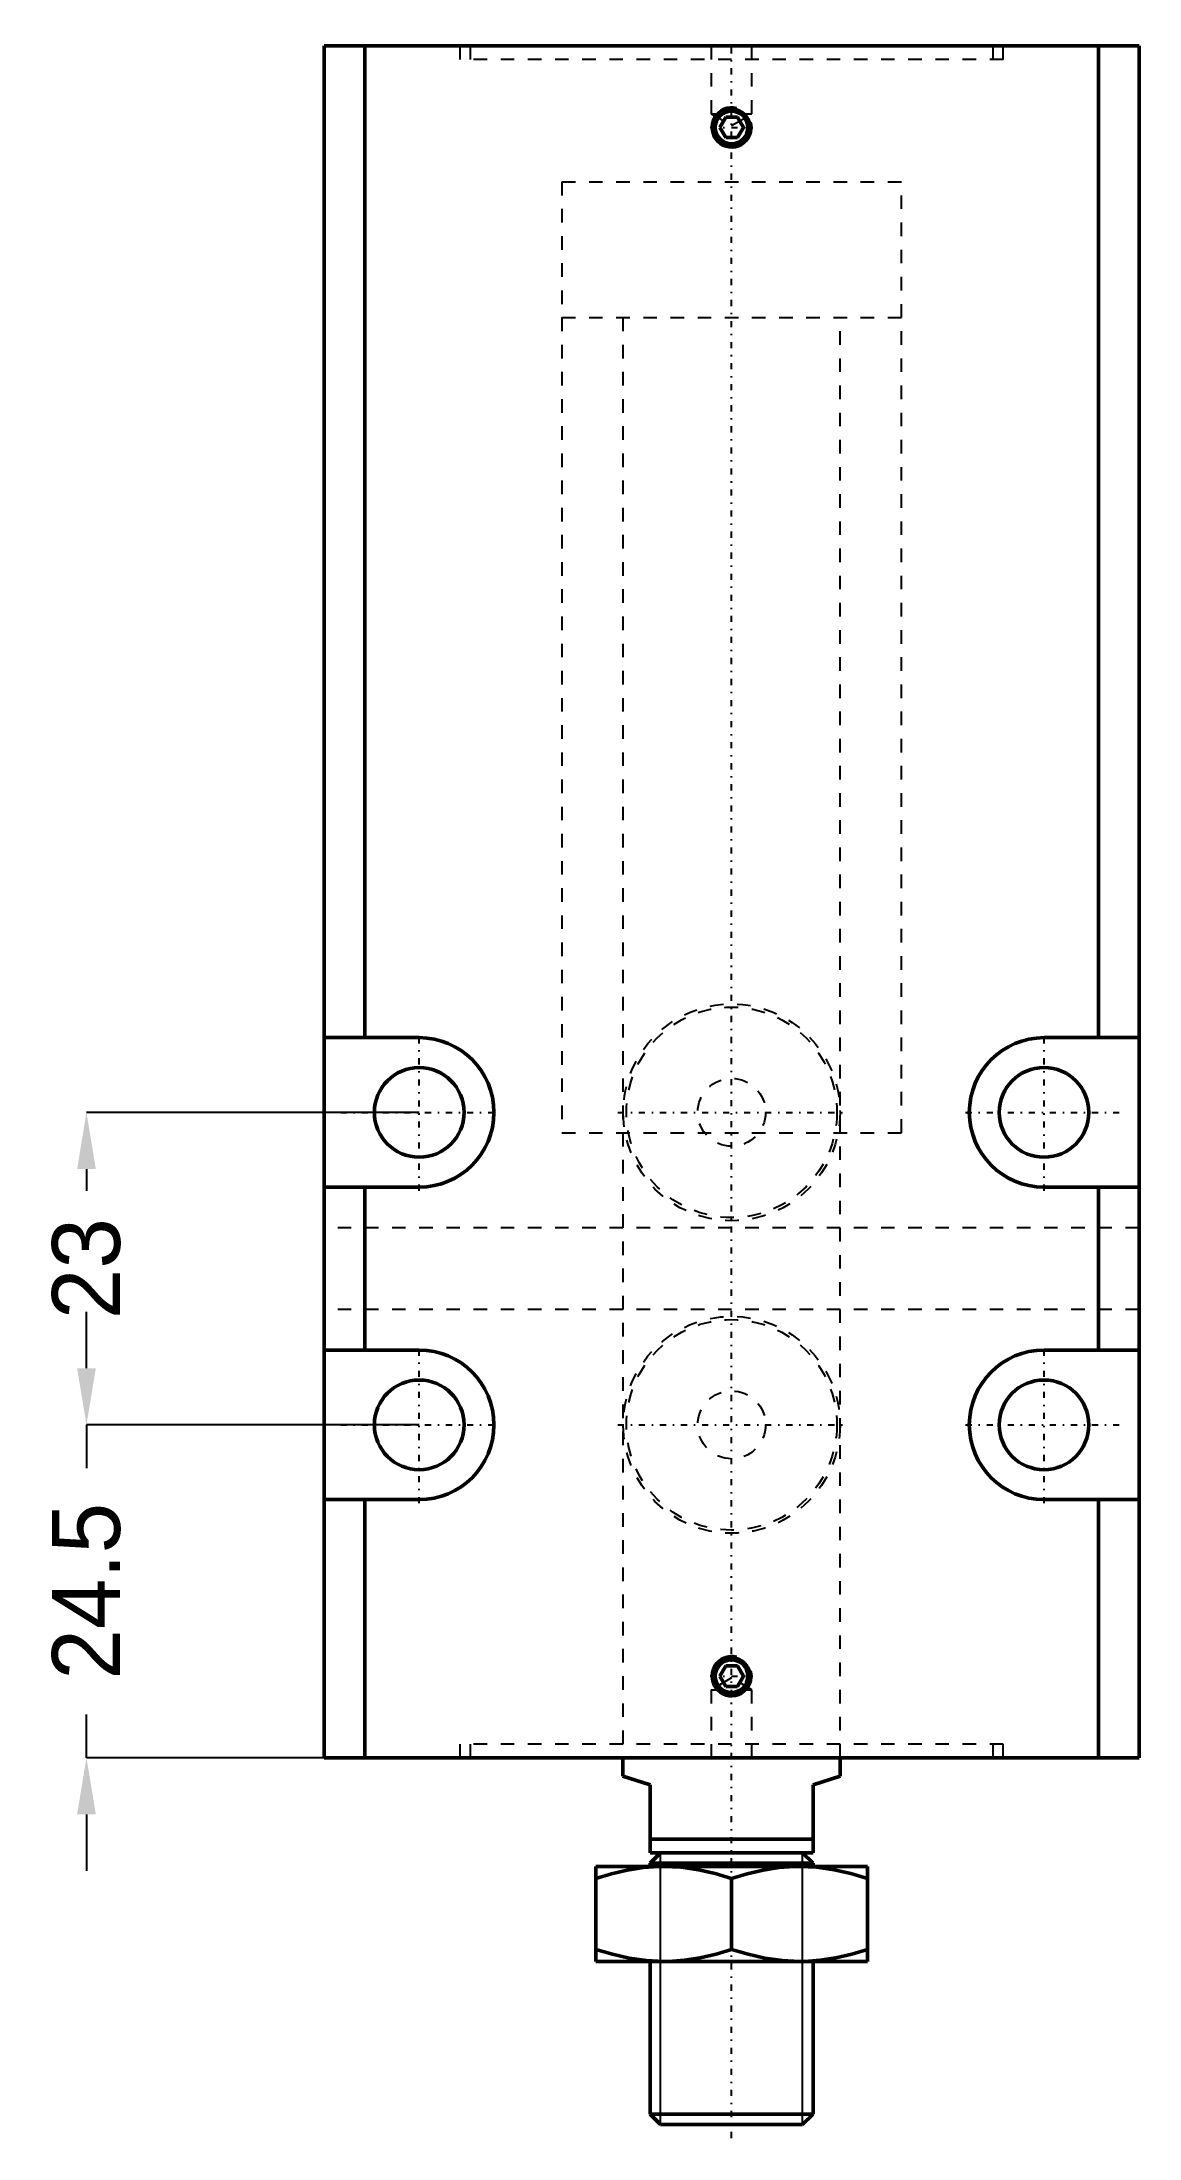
# Model space of a CAD drawing. Header units: millimetres. Extents: x -51 to 30, y -28 to 126.
import ezdxf

# ---------------------------------------------------------------- set-up
doc = ezdxf.new("R2010")
doc.units = ezdxf.units.MM
doc.linetypes.add('Center', pattern=[1.5, 0.45, -0.5, 0.05, -0.5])
doc.linetypes.add('Dashed', pattern=[2, 1, -1])
for name, color, linetype, lineweight in [('2d ConnectionPoints', 7, 'Continuous', 50), ('AM_0', 7, 'Continuous', 50), ('AM_5', 3, 'Continuous', 25), ('AM_7', 7, 'Center', 25), ('AM_9', 6, 'Dashed', 25)]:
    doc.layers.add(name, color=color, linetype=linetype, lineweight=lineweight)
doc.dimstyles.new('ISO-25', dxfattribs={"dimtxt": 2.5, "dimasz": 2.5, "dimexe": 1.25, "dimexo": 0.625, "dimtad": 1, "dimtxsty": 'Standard', "dimcen": 2.5, "dimadec": 0, "dimazin": 0, "dimtfac": 1, "dimtmove": 0, "dimatfit": 3, "dimfxl": 0, "dimarcsym": 0})

# ---------------------------------------------------------------- blocks, each defined once
blk = doc.blocks.new('1_JECX_MF_EXLA_25_60_0_rod__0_in_JECX_MF_160_EXLA_25_60_0__4')
at = {"layer": 'AM_0'}
for p, q in [((-8, 0), (-8, -1.35)), ((8, -1.35), (8, 0)), ((-6, -2), (-8, -1.35)), ((8, -1.35), (6, -2)), ((-6, -7), (-6, -2)), ((6, -2), (6, -7)), ((-6, -6), (6, -6)), ((-5.23, -7), (-6, -7.77)), ((-6, -7), (6, -7)), ((6, -7.77), (5.23, -7)), ((10, -8), (-10, -8)), ((-10, -15), (-10, -8)), ((-6, -7.77), (6, -7.77)), ((-6, -7.77), (-6, -8)), ((0, -14.11), (0, -8.89)), ((6, -8), (6, -7.77)), ((10, -8), (10, -15)), ((10, -15), (-10, -15)), ((-6, -15), (-6, -26.23)), ((6, -26.23), (6, -15)), ((-6, -26.23), (-5.23, -27)), ((-6, -26.23), (6, -26.23)), ((-5.23, -27), (5.23, -27)), ((5.23, -27), (6, -26.23))]:
    blk.add_line(p, q, dxfattribs=at)
for points in [[(-5, -8), (-5.36, -8), (-6.52, -8.09), (-7.68, -8.27), (-8.85, -8.54), (-10, -8.89)], [(0, -8.89), (-1.22, -8.53), (-2.45, -8.25), (-3.72, -8.06), (-5, -8)], [(5, -8), (4.64, -8), (3.48, -8.09), (2.32, -8.27), (1.15, -8.54), (0, -8.89)], [(10, -8.89), (8.78, -8.53), (7.55, -8.25), (6.28, -8.06), (5, -8)], [(-10, -14.11), (-8.78, -14.47), (-7.55, -14.75), (-6.28, -14.94), (-5, -15)], [(-5, -15), (-4.64, -15), (-3.48, -14.91), (-2.32, -14.73), (-1.15, -14.46), (0, -14.11)], [(0, -14.11), (1.22, -14.47), (2.45, -14.75), (3.72, -14.94), (5, -15)], [(5, -15), (5.36, -15), (6.52, -14.91), (7.68, -14.73), (8.85, -14.46), (10, -14.11)]]:
    blk.add_lwpolyline(points, dxfattribs=at)
at = {"layer": 'AM_5'}
for p, q in [((-5.23, -27), (-5.23, -7)), ((5.23, -27), (5.23, -7))]:
    blk.add_line(p, q, dxfattribs=at)
at = {"layer": 'AM_7'}
blk.add_line((0, -28), (0, 126.29), dxfattribs=at)
at = {"layer": 'AM_9'}
for p, q in [((-12.5, 116), (12.5, 116)), ((-12.5, 116), (-12.5, 106)), ((12.5, 106), (12.5, 116)), ((-12.5, 106), (12.5, 106)), ((-8, 106), (-8, 0)), ((8, 0), (8, 106))]:
    blk.add_line(p, q, dxfattribs=at)
blk = doc.blocks.new('2_JECX_MF_EXLA_25_60_0_body__0_in_JECX_MF_160_EXLA_25_60_0__4')
at = {"layer": 'AM_0'}
for p, q in [((30, 126), (-30, 126)), ((-30, 126), (-30, 0)), ((-27, 126), (-27, 53)), ((27, 126), (27, 53)), ((30, 126), (30, 0)), ((-0.43, 120.75), (-0.87, 120)), ((0.43, 120.75), (-0.43, 120.75)), ((0.87, 120), (0.43, 120.75)), ((-0.87, 120), (-0.43, 119.25)), ((-0.43, 119.25), (0.43, 119.25)), ((0.43, 119.25), (0.87, 120)), ((-23, 53), (-30, 53)), ((30, 53), (23, 53)), ((-30, 42), (-23, 42)), ((-27, 42), (-27, 30)), ((23, 42), (30, 42)), ((27, 42), (27, 30)), ((-23, 30), (-30, 30)), ((30, 30), (23, 30)), ((-30, 19), (-23, 19)), ((-27, 19), (-27, 0)), ((23, 19), (30, 19)), ((27, 19), (27, 0)), ((-0.43, 6.75), (-0.87, 6)), ((0.43, 6.75), (-0.43, 6.75)), ((0.87, 6), (0.43, 6.75)), ((-0.87, 6), (-0.43, 5.25)), ((-0.43, 5.25), (0.43, 5.25)), ((0.43, 5.25), (0.87, 6)), ((30, 0), (-30, 0))]:
    blk.add_line(p, q, dxfattribs=at)
for centre, radius in [((0, 120), 1.35), ((0, 120), 1.2), ((-23, 47.5), 3.3), ((23, 47.5), 3.3), ((-23, 24.5), 3.3), ((23, 24.5), 3.3), ((0, 6), 1.35), ((0, 6), 1.2)]:
    blk.add_circle(centre, radius, dxfattribs=at)
for centre, start, end in [((-23, 47.5), 270, 90), ((23, 47.5), 90, 270), ((-23, 24.5), 270, 90), ((23, 24.5), 90, 270)]:
    blk.add_arc(centre, 5.5, start, end, dxfattribs=at)
at = {"layer": 'AM_5'}
for centre in [(0, 120), (0, 6)]:
    blk.add_arc(centre, 1.5, 75, 15, dxfattribs=at)
at = {"layer": 'AM_7'}
for p, q in [((-1.57, 120), (1.57, 120)), ((-23, 41.73), (-23, 53.27)), ((23, 41.73), (23, 53.27)), ((-28.78, 47.5), (-17.23, 47.5)), ((-8.38, 47.5), (8.38, 47.5)), ((17.23, 47.5), (28.77, 47.5)), ((-23, 18.73), (-23, 30.27)), ((23, 18.73), (23, 30.27)), ((-28.78, 24.5), (-17.23, 24.5)), ((-8.38, 24.5), (8.38, 24.5)), ((17.23, 24.5), (28.77, 24.5)), ((-1.57, 6), (1.57, 6))]:
    blk.add_line(p, q, dxfattribs=at)
at = {"layer": 'AM_9'}
for p, q in [((-20, 126), (-20, 125)), ((20, 125), (-20, 125)), ((-19.25, 126), (-19.25, 125)), ((-1.5, 126), (-1.5, 121)), ((1.5, 121), (1.5, 126)), ((19.25, 125), (19.25, 126)), ((20, 125), (20, 126)), ((-1.5, 121), (1.5, 121)), ((-1.5, 121), (0, 120.13)), ((0, 120.13), (1.5, 121)), ((-12.5, 116), (12.5, 116)), ((-12.5, 116), (-12.5, 46)), ((12.5, 46), (12.5, 116)), ((-12.5, 46), (12.5, 46)), ((-8, 46), (-8, 0)), ((8, 0), (8, 46)), ((30, 39), (-30, 39)), ((30, 33), (-30, 33)), ((0, 5.87), (-1.5, 5)), ((-1.5, 5), (-1.5, 0)), ((-1.5, 5), (1.5, 5)), ((1.5, 5), (0, 5.87)), ((1.5, 0), (1.5, 5)), ((20, 1), (-20, 1)), ((-20, 1), (-20, 0)), ((-19.25, 1), (-19.25, 0)), ((19.25, 0), (19.25, 1)), ((20, 0), (20, 1))]:
    blk.add_line(p, q, dxfattribs=at)
for centre, radius in [((0, 120), 1.4), ((0, 47.5), 7.98), ((0, 47.5), 7.75), ((0, 47.5), 2.5), ((0, 24.5), 7.98), ((0, 24.5), 7.75), ((0, 24.5), 2.5), ((0, 6), 1.4)]:
    blk.add_circle(centre, radius, dxfattribs=at)
blk = doc.blocks.new('*D3')
at = {"layer": 'AM_5', "color": 0, "lineweight": -2}
for p, q in [((-23, 47.5), (-47.5, 47.5)), ((-47.5, 43.33), (-47.5, 41.72)), ((-47.5, 28.67), (-47.5, 30.28)), ((-23, 24.5), (-47.5, 24.5))]:
    blk.add_line(p, q, dxfattribs=at)
at = {"layer": 'AM_5', "color": 0}
for points in [[(-46.81, 43.33), (-48.19, 43.33), (-47.5, 47.5)], [(-48.19, 28.67), (-46.81, 28.67), (-47.5, 24.5)]]:
    blk.add_solid(points, dxfattribs=at)
at = {"layer": 'Defpoints', "color": 0}
for p in [(-47.5, 47.5), (-23, 47.5), (-23, 24.5)]:
    blk.add_point(p, dxfattribs=at)
at = {"layer": 'AM_5', "color": 0, "insert": (-47.5, 36), "char_height": 5, "attachment_point": 5, "rotation": 90}
blk.add_mtext('23', dxfattribs=at)
blk = doc.blocks.new('*D4')
at = {"layer": 'AM_5', "color": 0, "lineweight": -2}
for p, q in [((-47.5, 28.67), (-47.5, 32.83)), ((-23, 24.5), (-47.5, 24.5)), ((-47.5, 24.5), (-47.5, 21.31)), ((-47.5, 0), (-47.5, 3.19)), ((-30, 0), (-47.5, 0)), ((-47.5, -4.17), (-47.5, -8.33))]:
    blk.add_line(p, q, dxfattribs=at)
at = {"layer": 'AM_5', "color": 0}
for points in [[(-48.19, 28.67), (-46.81, 28.67), (-47.5, 24.5)], [(-46.81, -4.17), (-48.19, -4.17), (-47.5, 0)]]:
    blk.add_solid(points, dxfattribs=at)
at = {"layer": 'Defpoints', "color": 0}
for p in [(-23, 24.5), (-47.5, 0), (-30, 0)]:
    blk.add_point(p, dxfattribs=at)
at = {"layer": 'AM_5', "color": 0, "insert": (-47.5, 12.25), "char_height": 5, "attachment_point": 5, "rotation": 90}
blk.add_mtext('24.5', dxfattribs=at)

msp = doc.modelspace()

# ---------------------------------------------------------------- linework, layer by layer
at = {"layer": '2d ConnectionPoints'}
msp.add_point((0, 0), dxfattribs=at)

# ---------------------------------------------------------------- block references
for name in ['2_JECX_MF_EXLA_25_60_0_body__0_in_JECX_MF_160_EXLA_25_60_0__4', '1_JECX_MF_EXLA_25_60_0_rod__0_in_JECX_MF_160_EXLA_25_60_0__4']:
    msp.add_blockref(name, (0, 0))

# ---------------------------------------------------------------- dimensions: what is measured, and where the dimension line sits
at = {"layer": 'AM_5'}
for base, p2, text, picture, middle in [((-47.5, 47.5), (-23, 47.5), '23', '*D3', (-47.5, 36)), ((-47.5, 0), (-30, 0), '24.5', '*D4', (-47.5, 12.25))]:
    dim = msp.add_linear_dim(base=base, p1=(-23, 24.5), p2=p2, angle=90, text=text, dimstyle='ISO-25', override={"dimtxt": 5, "dimasz": 4.166667, "dimexe": 0, "dimexo": 0, "dimgap": 1.5}, dxfattribs=at)
    dim.commit()
    dim.dimension.update_dxf_attribs({"geometry": picture, "text_midpoint": middle, "dimtype": 160, "text_rotation": 90})

doc.saveas('drawing.dxf')
